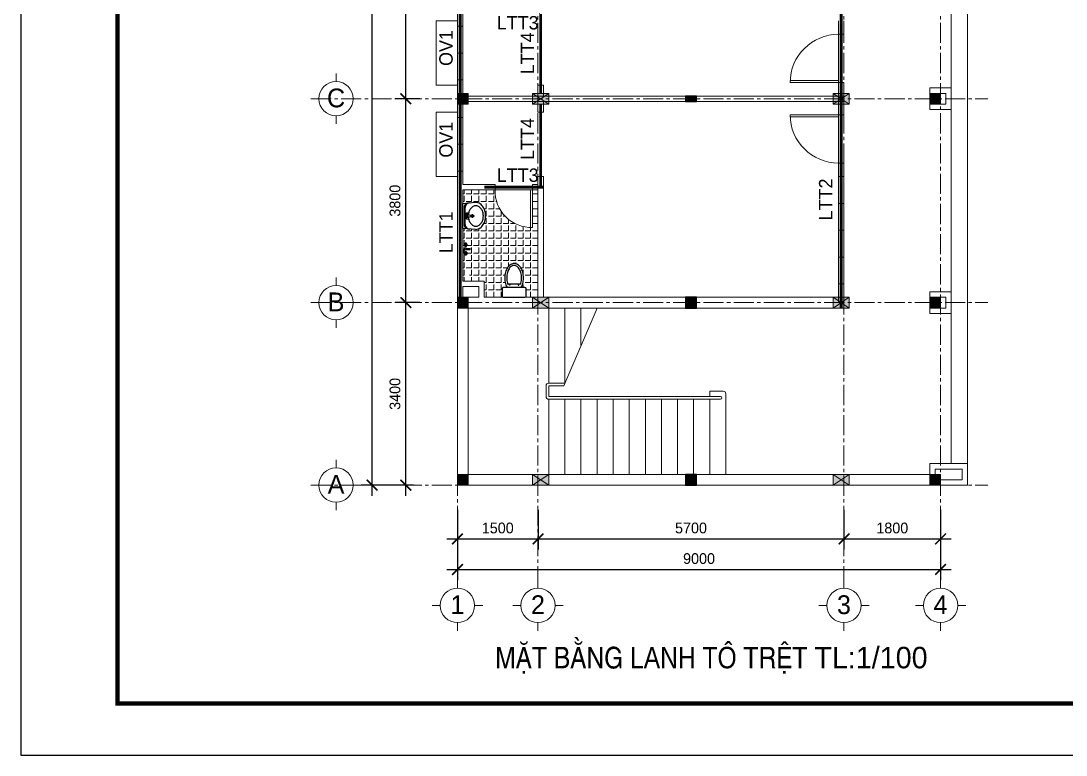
# Model space of a CAD drawing. Header units: inches. Extents: x 566748 to 757280, y 592180 to 740680.
# Drawn here: x 566748 to 586220, y 592180 to 605861 of the extents above; entities that cross this region are included whole.
import ezdxf
from ezdxf.enums import TextEntityAlignment as Align

# ---------------------------------------------------------------- set-up
doc = ezdxf.new("R2010")
doc.units = ezdxf.units.IN
doc.header["$MEASUREMENT"] = 0
for name, pattern in [('ACAD_ISO10W100', [18, 12, -3, 0, -3]), ('CENTER', [2, 1.25, -0.25, 0.25, -0.25]), ('CENTER2', [1.125, 0.75, -0.125, 0.125, -0.125])]:
    doc.linetypes.add(name, pattern=pattern)
for name, color, linetype in [('cot', 123, 'Continuous'), ('LAYER7', 7, 'Continuous'), ('TEXT', 4, 'Continuous'), ('THIETBI', 25, 'Continuous')]:
    doc.layers.add(name, color=color, linetype=linetype)
for name, color, linetype, lineweight in [('HACTH', 8, 'Continuous', 5), ('NET CB', 2, 'Continuous', 20), ('NET GHI CHU', 7, 'Continuous', 13), ('NET KICH THUOC', 9, 'Continuous', 13), ('NET TRUC', 8, 'ACAD_ISO10W100', 9)]:
    doc.layers.add(name, color=color, linetype=linetype, lineweight=lineweight)
doc.styles.add('ATTR', font='romans.shx', dxfattribs={"width": 0.8, "height": 0.7})
doc.styles.add('chu dan', font='Fonts5.ttf', dxfattribs={"height": 350})
doc.styles.add('DIM', font='Fonts5.ttf')
doc.styles.add('TEXT2.5', font='Fonts5.ttf', dxfattribs={"height": 250})
doc.styles.add('VNAVO', font='VARIALN.TTF', dxfattribs={"width": 1.1})
doc.dimstyles.new('M 1-100', dxfattribs={"dimtxt": 200, "dimasz": 200, "dimexe": 200, "dimexo": 200, "dimgap": 100, "dimtad": 1, "dimtoh": 1, "dimdec": 0, "dimzin": 0, "dimdsep": 46, "dimtxsty": 'DIM', "dimblk": 'ARCHTICK', "dimcen": 200, "dimdle": 200, "dimadec": 0, "dimazin": 0, "dimtfac": 1, "dimtdec": 0, "dimtix": 1, "dimtofl": 0, "dimtmove": 2, "dimatfit": 3, "dimfxl": 1, "dimtolj": 1, "dimtzin": 0, "dimarcsym": 0})

# ---------------------------------------------------------------- blocks, each defined once
blk = doc.blocks.new('_ArchTick')
at = {"color": 0, "linetype": 'ByBlock', "const_width": 0.15}
blk.add_lwpolyline([(-0.5, -0.5), (0.5, 0.5)], dxfattribs=at)
blk = doc.blocks.new('*D497')
at = {"layer": 'Defpoints', "color": 0}
for p in [(574882, 596951), (576382, 596951), (576382, 596209)]:
    blk.add_point(p, dxfattribs=at)
at = {"layer": 'NET KICH THUOC', "color": 0, "lineweight": -2}
for p, q in [((574882, 596751), (574882, 596009)), ((576382, 596751), (576382, 596009)), ((574682, 596209), (576582, 596209))]:
    blk.add_line(p, q, dxfattribs=at)
at = {"layer": 'NET KICH THUOC', "color": 0, "lineweight": -2, "xscale": 200, "yscale": 200, "zscale": 200, "rotation": 180}
blk.add_blockref('_ArchTick', (574882, 596209), dxfattribs=at)
at = {"layer": 'NET KICH THUOC', "color": 0, "lineweight": -2, "xscale": 200, "yscale": 200, "zscale": 200}
blk.add_blockref('_ArchTick', (576382, 596209), dxfattribs=at)
at = {"layer": 'NET KICH THUOC', "color": 0, "insert": (575632, 596411), "char_height": 200, "attachment_point": 5, "style": 'DIM'}
blk.add_mtext('\\A1;1500', dxfattribs=at)
blk = doc.blocks.new('*D498')
at = {"layer": 'Defpoints', "color": 0}
for p in [(576382, 596951), (582082, 596951), (582082, 596209)]:
    blk.add_point(p, dxfattribs=at)
at = {"layer": 'NET KICH THUOC', "color": 0, "lineweight": -2}
for p, q in [((576382, 596751), (576382, 596009)), ((582082, 596751), (582082, 596009)), ((576182, 596209), (582282, 596209))]:
    blk.add_line(p, q, dxfattribs=at)
at = {"layer": 'NET KICH THUOC', "color": 0, "lineweight": -2, "xscale": 200, "yscale": 200, "zscale": 200, "rotation": 180}
blk.add_blockref('_ArchTick', (576382, 596209), dxfattribs=at)
at = {"layer": 'NET KICH THUOC', "color": 0, "lineweight": -2, "xscale": 200, "yscale": 200, "zscale": 200}
blk.add_blockref('_ArchTick', (582082, 596209), dxfattribs=at)
at = {"layer": 'NET KICH THUOC', "color": 0, "insert": (579232, 596411), "char_height": 200, "attachment_point": 5, "style": 'DIM'}
blk.add_mtext('\\A1;5700', dxfattribs=at)
blk = doc.blocks.new('*D488')
at = {"layer": 'Defpoints', "color": 0}
for p in [(573920, 600611), (574011, 600611), (574011, 597211)]:
    blk.add_point(p, dxfattribs=at)
at = {"layer": 'NET KICH THUOC', "color": 0, "lineweight": -2}
for p, q in [((573920, 597011), (573920, 600811)), ((573811, 600611), (573720, 600611)), ((573811, 597211), (573720, 597211))]:
    blk.add_line(p, q, dxfattribs=at)
at = {"layer": 'NET KICH THUOC', "color": 0, "lineweight": -2, "xscale": 200, "yscale": 200, "zscale": 200}
for p, rotation in [((573920, 600611), 90), ((573920, 597211), 270)]:
    blk.add_blockref('_ArchTick', p, dxfattribs=dict(at, rotation=rotation))
at = {"layer": 'NET KICH THUOC', "color": 0, "insert": (573718, 598911), "char_height": 200, "attachment_point": 5, "rotation": 90, "style": 'DIM'}
blk.add_mtext('\\A1;3400', dxfattribs=at)
blk = doc.blocks.new('*D489')
at = {"layer": 'Defpoints', "color": 0}
for p in [(573920, 604411), (574383, 604411), (574383, 600611)]:
    blk.add_point(p, dxfattribs=at)
at = {"layer": 'NET KICH THUOC', "color": 0, "lineweight": -2}
for p, q in [((573920, 600411), (573920, 604611)), ((574183, 604411), (573720, 604411)), ((574183, 600611), (573720, 600611))]:
    blk.add_line(p, q, dxfattribs=at)
at = {"layer": 'NET KICH THUOC', "color": 0, "lineweight": -2, "xscale": 200, "yscale": 200, "zscale": 200}
for p, rotation in [((573920, 604411), 90), ((573920, 600611), 270)]:
    blk.add_blockref('_ArchTick', p, dxfattribs=dict(at, rotation=rotation))
at = {"layer": 'NET KICH THUOC', "color": 0, "insert": (573718, 602511), "char_height": 200, "attachment_point": 5, "rotation": 90, "style": 'DIM'}
blk.add_mtext('\\A1;3800', dxfattribs=at)
blk = doc.blocks.new('*D490')
at = {"layer": 'Defpoints', "color": 0}
for p in [(573920, 608211), (574383, 608211), (574383, 604411)]:
    blk.add_point(p, dxfattribs=at)
at = {"layer": 'NET KICH THUOC', "color": 0, "lineweight": -2}
for p, q in [((573920, 604211), (573920, 608411)), ((574183, 608211), (573720, 608211)), ((574183, 604411), (573720, 604411))]:
    blk.add_line(p, q, dxfattribs=at)
at = {"layer": 'NET KICH THUOC', "color": 0, "lineweight": -2, "xscale": 200, "yscale": 200, "zscale": 200}
for p, rotation in [((573920, 608211), 90), ((573920, 604411), 270)]:
    blk.add_blockref('_ArchTick', p, dxfattribs=dict(at, rotation=rotation))
at = {"layer": 'NET KICH THUOC', "color": 0, "insert": (573718, 606311), "char_height": 200, "attachment_point": 5, "rotation": 90, "style": 'DIM'}
blk.add_mtext('\\A1;3800', dxfattribs=at)
blk = doc.blocks.new('*D494')
at = {"layer": 'Defpoints', "color": 0}
for p in [(573290, 619711), (574260, 619711), (574260, 597211)]:
    blk.add_point(p, dxfattribs=at)
at = {"layer": 'NET KICH THUOC', "color": 0, "lineweight": -2}
for p, q in [((573290, 597011), (573290, 619911)), ((574060, 619711), (573090, 619711)), ((574060, 597211), (573090, 597211))]:
    blk.add_line(p, q, dxfattribs=at)
at = {"layer": 'NET KICH THUOC', "color": 0, "lineweight": -2, "xscale": 200, "yscale": 200, "zscale": 200}
for p, rotation in [((573290, 619711), 90), ((573290, 597211), 270)]:
    blk.add_blockref('_ArchTick', p, dxfattribs=dict(at, rotation=rotation))
at = {"layer": 'NET KICH THUOC', "color": 0, "insert": (573067, 608872), "char_height": 200, "attachment_point": 5, "rotation": 90, "style": 'DIM'}
blk.add_mtext('\\A1;22500', dxfattribs=at)
blk = doc.blocks.new('*D495')
at = {"layer": 'Defpoints', "color": 0}
for p in [(582082, 596951), (583882, 596951), (583882, 596209)]:
    blk.add_point(p, dxfattribs=at)
at = {"layer": 'NET KICH THUOC', "color": 0, "lineweight": -2}
for p, q in [((582082, 596751), (582082, 596009)), ((583882, 596751), (583882, 596009)), ((581882, 596209), (584082, 596209))]:
    blk.add_line(p, q, dxfattribs=at)
at = {"layer": 'NET KICH THUOC', "color": 0, "lineweight": -2, "xscale": 200, "yscale": 200, "zscale": 200, "rotation": 180}
blk.add_blockref('_ArchTick', (582082, 596209), dxfattribs=at)
at = {"layer": 'NET KICH THUOC', "color": 0, "lineweight": -2, "xscale": 200, "yscale": 200, "zscale": 200}
blk.add_blockref('_ArchTick', (583882, 596209), dxfattribs=at)
at = {"layer": 'NET KICH THUOC', "color": 0, "insert": (582982, 596411), "char_height": 200, "attachment_point": 5, "style": 'DIM'}
blk.add_mtext('\\A1;1800', dxfattribs=at)
blk = doc.blocks.new('*D496')
at = {"layer": 'Defpoints', "color": 0}
for p in [(574882, 596356), (583882, 596356), (583882, 595639)]:
    blk.add_point(p, dxfattribs=at)
at = {"layer": 'NET KICH THUOC', "color": 0, "lineweight": -2}
for p, q in [((574882, 596156), (574882, 595439)), ((583882, 596156), (583882, 595439)), ((574682, 595639), (584082, 595639))]:
    blk.add_line(p, q, dxfattribs=at)
at = {"layer": 'NET KICH THUOC', "color": 0, "lineweight": -2, "xscale": 200, "yscale": 200, "zscale": 200, "rotation": 180}
blk.add_blockref('_ArchTick', (574882, 595639), dxfattribs=at)
at = {"layer": 'NET KICH THUOC', "color": 0, "lineweight": -2, "xscale": 200, "yscale": 200, "zscale": 200}
blk.add_blockref('_ArchTick', (583882, 595639), dxfattribs=at)
at = {"layer": 'NET KICH THUOC', "color": 0, "insert": (579382, 595841), "char_height": 200, "attachment_point": 5, "style": 'DIM'}
blk.add_mtext('\\A1;9000', dxfattribs=at)
blk = doc.blocks.new('TRM')
at = {"layer": 'NET GHI CHU', "linetype": 'Continuous', "ltscale": 400}
for p, q in [((0, -150), (0, 0)), ((-320, -470), (-470, -470)), ((320, -470), (470, -470)), ((0, -790), (0, -940))]:
    blk.add_line(p, q, dxfattribs=at)
blk.add_circle((0, -470), 320, dxfattribs=at)
at = {"layer": 'NET GHI CHU', "style": 'chu dan'}
blk.add_attdef('TR', text='', height=350, dxfattribs=at).set_placement((0, -470), align=Align.MIDDLE_CENTER)
blk = doc.blocks.new('TOILET')
at = {"layer": 'THIETBI', "linetype": 'Continuous'}
for p, q in [((2.25, 0), (-2.25, 0)), ((-2.5, -0.25), (-2.5, -1.75)), ((-2.25, -2), (2.25, -2)), ((2.5, -1.75), (2.5, -0.25)), ((-1.33, -2.7), (1.33, -2.7)), ((-0.96, -2.48), (-0.96, -2.7)), ((-0.86, -2.48), (-0.96, -2.48)), ((-0.96, -2.7), (-0.86, -2.7)), ((-0.86, -2.7), (-0.86, -2.48)), ((0.86, -2.7), (0.86, -2.48)), ((0.86, -2.48), (0.96, -2.48)), ((0.96, -2.7), (0.86, -2.7)), ((0.96, -2.48), (0.96, -2.7))]:
    blk.add_line(p, q, dxfattribs=at)
for centre, radius, start, end in [((-2.25, -0.25), 0.25, 90, 180), ((2.25, -0.25), 0.25, 0, 90), ((-2.25, -1.75), 0.25, 180, 270), ((1.34, -3.66), 3.23, 149.0966, 164.9269), ((-1.34, -3.66), 3.23, 15.0731, 30.9034), ((2.25, -1.75), 0.25, 270, 0), ((2.64, -4.01), 4.58, 164.9269, 180), ((2.64, -4.01), 4.58, 180, 195.0731), ((2.64, -4.01), 4.18, 164.9269, 180), ((2.64, -4.01), 4.18, 180, 195.0731), ((1.34, -3.66), 2.83, 160.176, 164.9269), ((-1.34, -3.66), 2.83, 15.0731, 19.824), ((-2.64, -4.01), 4.18, 0, 15.0731), ((-2.64, -4.01), 4.18, 344.9269, 360), ((-2.64, -4.01), 4.58, 360, 15.0731), ((-2.64, -4.01), 4.58, 344.9269, 0), ((1.34, -4.36), 3.23, 195.0731, 213.0315), ((1.34, -4.36), 2.83, 195.0731, 213.0315), ((0.52, -4.9), 2.26, 213.0315, 237.5002), ((0.52, -4.9), 1.86, 213.0315, 237.5002), ((0, -5.71), 0.893, 237.5002, 270), ((0, -5.71), 0.893, 270, 302.4998), ((-0.52, -4.9), 1.86, 302.4998, 326.9685), ((-0.52, -4.9), 2.26, 302.4998, 326.9685), ((-1.34, -4.36), 2.83, 326.9685, 344.9269), ((-1.34, -4.36), 3.23, 326.9685, 344.9269), ((0, -5.71), 1.29, 237.5002, 270), ((0, -5.71), 1.29, 270, 302.4998)]:
    blk.add_arc(centre, radius, start, end, dxfattribs=at)
blk = doc.blocks.new('la')
at = {"layer": 'THIETBI', "linetype": 'Continuous'}
for p, q in [((-5933, 607097), (-5955, 607330)), ((-5446, 607330), (-5467, 607097)), ((-5944, 607224), (-5944, 607230)), ((-5700, 607139), (-5859, 607139)), ((-5759, 607200), (-5715, 607200)), ((-5759, 607183), (-5759, 607200)), ((-5759, 607167), (-5759, 607183)), ((-5700, 607167), (-5759, 607167)), ((-5700, 607278), (-5735, 607278)), ((-5720, 607192), (-5728, 607192)), ((-5728, 607175), (-5672, 607175)), ((-5726, 607183), (-5717, 607183)), ((-5710, 607250), (-5715, 607196)), ((-5700, 607309), (-5700, 607252)), ((-5665, 607278), (-5700, 607278)), ((-5641, 607167), (-5700, 607167)), ((-5541, 607139), (-5700, 607139)), ((-5685, 607196), (-5690, 607250)), ((-5685, 607200), (-5641, 607200)), ((-5675, 607183), (-5684, 607183)), ((-5672, 607192), (-5680, 607192)), ((-5641, 607200), (-5641, 607183)), ((-5641, 607183), (-5641, 607167)), ((-5456, 607230), (-5456, 607224)), ((-5467, 607097), (-5933, 607097)), ((-5859, 607122), (-5541, 607122))]:
    blk.add_line(p, q, dxfattribs=at)
for centre, radius in [((-5743, 607183), 17), ((-5700, 607278), 21.2), ((-5700, 607278), 17), ((-5658, 607183), 17)]:
    blk.add_circle(centre, radius, dxfattribs=at)
for centre, radius, start, end in [((-5810, 607330), 145, 180, 190.3889), ((-5787, 607339), 103, 150.4377, 180), ((-5787, 607339), 103, 180, 209.5623), ((-5744, 607315), 152, 126.1394, 150.4377), ((-5717, 607278), 198, 106.8299, 126.1394), ((-5699, 607218), 261, 90, 106.8299), ((-5699, 607218), 261, 73.1701, 90), ((-5681, 607278), 198, 53.8606, 73.1701), ((-5653, 607315), 152, 29.5623, 53.8606), ((-5611, 607339), 103, 0, 29.5623), ((-5611, 607339), 103, 330.4377, 0), ((-5859, 607224), 84.9, 180, 270), ((-5859, 607224), 102, 218.2453, 270), ((-5744, 607363), 152, 209.5623, 233.8606), ((-5717, 607401), 198, 233.8606, 253.1701), ((-5699, 607460), 261, 253.1701, 266.4587), ((-5720, 607196), 4.24, 270, 354.3929), ((-5700, 607232), 20, 59.7473, 120.2527), ((-5699, 607460), 261, 273.0264, 286.8299), ((-5680, 607196), 4.24, 185.6071, 270), ((-5681, 607401), 198, 286.8299, 306.1394), ((-5653, 607363), 152, 306.1394, 330.4377), ((-5541, 607224), 84.9, 270, 0), ((-5541, 607224), 102, 270, 321.7547)]:
    blk.add_arc(centre, radius, start, end, dxfattribs=at)
blk.add_spline([(-5446, 607330), (-5488, 607436), (-5558, 607489), (-5649, 607517), (-5751, 607517), (-5842, 607489), (-5912, 607436), (-5950, 607366), (-5955, 607330)], degree=3, dxfattribs=at)

msp = doc.modelspace()

# ---------------------------------------------------------------- hatches: boundary and pattern name
at = {"layer": 'cot', "ltscale": 800}
for points in [[(579131.6, 604461.4), (579131.6, 604361.4), (579331.6, 604361.4), (579331.6, 604461.4)], [(579331.6, 600511.4), (579331.6, 600711.4), (579131.6, 600711.4), (579131.6, 600511.4)], [(579331.6, 597211.4), (579331.6, 597411.4), (579131.6, 597411.4), (579131.6, 597211.4)]]:
    msp.add_hatch(color=256, dxfattribs=at).paths.add_polyline_path(points)
at = {"layer": 'HACTH', "linetype": 'Continuous'}
h = msp.add_hatch(color=256, dxfattribs=at)
h.paths.add_polyline_path([(574981.6, 604411.4), (574881.6, 604511.4), (574881.6, 604311.4)])
h.paths.add_polyline_path([(574981.6, 604411.4), (574881.6, 604311.4), (575081.6, 604311.4)])
h.paths.add_polyline_path([(575081.6, 604511.4), (574981.6, 604411.4), (575081.6, 604311.4)])
h.paths.add_polyline_path([(575081.6, 604511.4), (574881.6, 604511.4), (574981.6, 604411.4)])
h = msp.add_hatch(color=256, dxfattribs=at)
h.paths.add_polyline_path([(576281.6, 604511.4), (576281.6, 604311.4), (576431.6, 604411.4)])
h.paths.add_polyline_path([(576431.6, 604411.4), (576581.6, 604511.4), (576281.6, 604511.4)])
h.paths.add_polyline_path([(576281.6, 604311.4), (576581.6, 604311.4), (576431.6, 604411.4)])
h.paths.add_polyline_path([(576431.6, 604411.4), (576581.6, 604311.4), (576581.6, 604511.4)])
h = msp.add_hatch(color=256, dxfattribs=at)
h.paths.add_polyline_path([(581881.6, 604511.4), (581881.6, 604311.4), (582031.6, 604411.4)])
h.paths.add_polyline_path([(582031.6, 604411.4), (582181.6, 604511.4), (581881.6, 604511.4)])
h.paths.add_polyline_path([(581881.6, 604311.4), (582181.6, 604311.4), (582031.6, 604411.4)])
h.paths.add_polyline_path([(582031.6, 604411.4), (582181.6, 604311.4), (582181.6, 604511.4)])
h = msp.add_hatch(color=256, dxfattribs=at)
h.paths.add_polyline_path([(583781.6, 604411.4), (583681.6, 604511.4), (583681.6, 604311.4)])
h.paths.add_polyline_path([(583781.6, 604411.4), (583681.6, 604311.4), (583881.6, 604311.4)])
h.paths.add_polyline_path([(583881.6, 604511.4), (583781.6, 604411.4), (583881.6, 604311.4)])
h.paths.add_polyline_path([(583881.6, 604511.4), (583681.6, 604511.4), (583781.6, 604411.4)])
h = msp.add_hatch(color=256, dxfattribs=at)
h.paths.add_polyline_path([(583781.6, 604411.4), (583681.6, 604511.4), (583681.6, 604311.4)])
h.paths.add_polyline_path([(583781.6, 604411.4), (583681.6, 604311.4), (583881.6, 604311.4)])
h.paths.add_polyline_path([(583881.6, 604511.4), (583781.6, 604411.4), (583881.6, 604311.4)])
h.paths.add_polyline_path([(583881.6, 604511.4), (583681.6, 604511.4), (583781.6, 604411.4)])
h = msp.add_hatch(color=256, dxfattribs=at)
h.paths.add_polyline_path([(574981.6, 600611.4), (574881.6, 600711.4), (574881.6, 600511.4)])
h.paths.add_polyline_path([(574981.6, 600611.4), (574881.6, 600511.4), (575081.6, 600511.4)])
h.paths.add_polyline_path([(575081.6, 600711.4), (574981.6, 600611.4), (575081.6, 600511.4)])
h.paths.add_polyline_path([(575081.6, 600711.4), (574881.6, 600711.4), (574981.6, 600611.4)])
h = msp.add_hatch(color=256, dxfattribs=at)
h.paths.add_polyline_path([(576281.6, 600711.4), (576281.6, 600511.4), (576431.6, 600611.4)])
h.paths.add_polyline_path([(576431.6, 600611.4), (576581.6, 600711.4), (576281.6, 600711.4)])
h.paths.add_polyline_path([(576281.6, 600511.4), (576581.6, 600511.4), (576431.6, 600611.4)])
h.paths.add_polyline_path([(576431.6, 600611.4), (576581.6, 600511.4), (576581.6, 600711.4)])
h = msp.add_hatch(color=256, dxfattribs=at)
h.paths.add_polyline_path([(581881.6, 600711.4), (581881.6, 600511.4), (582031.6, 600611.4)])
h.paths.add_polyline_path([(582031.6, 600611.4), (582181.6, 600711.4), (581881.6, 600711.4)])
h.paths.add_polyline_path([(581881.6, 600511.4), (582181.6, 600511.4), (582031.6, 600611.4)])
h.paths.add_polyline_path([(582031.6, 600611.4), (582181.6, 600511.4), (582181.6, 600711.4)])
h = msp.add_hatch(color=256, dxfattribs=at)
h.paths.add_polyline_path([(583781.6, 600611.4), (583681.6, 600711.4), (583681.6, 600511.4)])
h.paths.add_polyline_path([(583781.6, 600611.4), (583681.6, 600511.4), (583881.6, 600511.4)])
h.paths.add_polyline_path([(583881.6, 600711.4), (583781.6, 600611.4), (583881.6, 600511.4)])
h.paths.add_polyline_path([(583881.6, 600711.4), (583681.6, 600711.4), (583781.6, 600611.4)])
h = msp.add_hatch(color=256, dxfattribs=at)
h.paths.add_polyline_path([(583781.6, 600611.4), (583681.6, 600711.4), (583681.6, 600511.4)])
h.paths.add_polyline_path([(583781.6, 600611.4), (583681.6, 600511.4), (583881.6, 600511.4)])
h.paths.add_polyline_path([(583881.6, 600711.4), (583781.6, 600611.4), (583881.6, 600511.4)])
h.paths.add_polyline_path([(583881.6, 600711.4), (583681.6, 600711.4), (583781.6, 600611.4)])
h = msp.add_hatch(color=256, dxfattribs=at)
h.paths.add_polyline_path([(574981.6, 597311.4), (574881.6, 597411.4), (574881.6, 597211.4)])
h.paths.add_polyline_path([(574981.6, 597311.4), (574881.6, 597211.4), (575081.6, 597211.4)])
h.paths.add_polyline_path([(575081.6, 597411.4), (574981.6, 597311.4), (575081.6, 597211.4)])
h.paths.add_polyline_path([(575081.6, 597411.4), (574881.6, 597411.4), (574981.6, 597311.4)])
h = msp.add_hatch(color=256, dxfattribs=at)
h.paths.add_polyline_path([(576281.6, 597411.4), (576281.6, 597211.4), (576431.6, 597311.4)])
h.paths.add_polyline_path([(576431.6, 597311.4), (576581.6, 597411.4), (576281.6, 597411.4)])
h.paths.add_polyline_path([(576281.6, 597211.4), (576581.6, 597211.4), (576431.6, 597311.4)])
h.paths.add_polyline_path([(576431.6, 597311.4), (576581.6, 597211.4), (576581.6, 597411.4)])
h = msp.add_hatch(color=256, dxfattribs=at)
h.paths.add_polyline_path([(581881.6, 597411.4), (581881.6, 597211.4), (582031.6, 597311.4)])
h.paths.add_polyline_path([(582031.6, 597311.4), (582181.6, 597411.4), (581881.6, 597411.4)])
h.paths.add_polyline_path([(581881.6, 597211.4), (582181.6, 597211.4), (582031.6, 597311.4)])
h.paths.add_polyline_path([(582031.6, 597311.4), (582181.6, 597211.4), (582181.6, 597411.4)])
h = msp.add_hatch(color=256, dxfattribs=at)
h.paths.add_polyline_path([(583781.6, 597311.4), (583681.6, 597411.4), (583681.6, 597211.4)])
h.paths.add_polyline_path([(583781.6, 597311.4), (583681.6, 597211.4), (583881.6, 597211.4)])
h.paths.add_polyline_path([(583881.6, 597411.4), (583781.6, 597311.4), (583881.6, 597211.4)])
h.paths.add_polyline_path([(583881.6, 597411.4), (583681.6, 597411.4), (583781.6, 597311.4)])
h = msp.add_hatch(color=256, dxfattribs=at)
h.paths.add_polyline_path([(583781.6, 597311.4), (583681.6, 597411.4), (583681.6, 597211.4)])
h.paths.add_polyline_path([(583781.6, 597311.4), (583681.6, 597211.4), (583881.6, 597211.4)])
h.paths.add_polyline_path([(583881.6, 597411.4), (583781.6, 597311.4), (583881.6, 597211.4)])
h.paths.add_polyline_path([(583881.6, 597411.4), (583681.6, 597411.4), (583781.6, 597311.4)])
at = {"layer": 'NET CB', "linetype": 'Continuous'}
h = msp.add_hatch(color=256, dxfattribs=at)
h.paths.add_polyline_path([(574981.6, 597311.4), (574881.6, 597411.4), (574881.6, 597211.4)])
h.paths.add_polyline_path([(574981.6, 597311.4), (574881.6, 597211.4), (575081.6, 597211.4)])
h.paths.add_polyline_path([(575081.6, 597411.4), (574981.6, 597311.4), (575081.6, 597211.4)])
h.paths.add_polyline_path([(575081.6, 597411.4), (574881.6, 597411.4), (574981.6, 597311.4)])

# ---------------------------------------------------------------- linework, layer by layer
for p, q in [((575027, 601720.2), (575027, 601710.2)), ((575047, 601720.2), (575027, 601720.2)), ((575047, 601660.2), (575047, 601720.2)), ((575047, 601710.2), (575057, 601710.2)), ((575057, 601710.2), (575057, 601670.2)), ((575017, 601630.2), (575017, 601590.2)), ((575027, 601670.2), (575027, 601660.2)), ((575027, 601660.2), (575047, 601660.2)), ((575027, 601560.2), (575027, 601550.2)), ((575047, 601560.2), (575027, 601560.2)), ((575027, 601510.2), (575027, 601500.2)), ((575027, 601500.2), (575047, 601500.2)), ((575057, 601670.2), (575047, 601670.2)), ((575047, 601500.2), (575047, 601560.2)), ((575047, 601550.2), (575057, 601550.2)), ((575057, 601510.2), (575047, 601510.2)), ((575057, 601550.2), (575057, 601510.2)), ((575117, 601595.2), (575117, 601625.2))]:
    msp.add_line(p, q)
for points in [[(575007, 601670.2), (575027, 601670.2), (575027, 601710.2), (575007, 601710.2)], [(575017, 601615.2), (575007, 601615.2), (575007, 601605.2), (575017, 601605.2)], [(575007, 601510.2), (575027, 601510.2), (575027, 601550.2), (575007, 601550.2)]]:
    msp.add_lwpolyline(points, close=True)
for centre, start, end in [((575079.3, 601875.5), 255.73057, 278.5446), ((575079.3, 601344.9), 81.4554, 104.2694)]:
    msp.add_arc(centre, 253.1, start, end)
at = {"layer": 'cot', "ltscale": 800}
for points in [[(579131.6, 604461.4), (579131.6, 604361.4), (579331.6, 604361.4), (579331.6, 604461.4)], [(579131.6, 600711.4), (579131.6, 600511.4), (579331.6, 600511.4), (579331.6, 600711.4)], [(579131.6, 597411.4), (579131.6, 597211.4), (579331.6, 597211.4), (579331.6, 597411.4)]]:
    msp.add_lwpolyline(points, close=True, dxfattribs=at)
at = {"layer": 'Defpoints', "linetype": 'Continuous', "ltscale": 0.08}
msp.add_lwpolyline([(566748.3, 592180.3), (608748.3, 592180.3), (608748.3, 621880.3), (566748.3, 621880.3)], close=True, dxfattribs=at)
at = {"layer": 'HACTH', "linetype": 'Continuous'}
for p, q in [((584381.6, 597211.4), (584381.6, 619711.4)), ((584081.6, 597611.4), (584081.6, 619311.4)), ((574881.6, 605761.4), (574881.6, 608211.4)), ((574981.6, 605761.4), (574981.6, 606061.4)), ((581981.6, 605861.4), (581981.6, 605611.4)), ((582081.6, 605861.4), (582081.6, 605611.4)), ((574881.6, 604761.4), (574881.6, 605761.4)), ((574981.6, 605761.4), (574881.6, 605761.4)), ((574931.6, 605761.4), (574931.6, 604761.4)), ((574981.6, 604761.4), (574981.6, 605761.4)), ((581981.6, 605611.4), (581981.6, 604711.4)), ((581981.6, 605611.4), (582081.6, 605611.4)), ((574881.6, 605261.4), (574981.6, 605261.4)), ((574981.6, 604761.4), (574881.6, 604761.4)), ((574881.6, 604411.4), (574881.6, 604761.4)), ((574981.6, 604411.4), (574981.6, 604761.4)), ((576481.6, 604661.4), (576381.6, 604661.4)), ((576381.6, 604661.4), (576381.6, 604461.4)), ((576481.6, 604661.4), (576481.6, 604461.4)), ((581981.6, 604751.4), (581081.6, 604751.4)), ((581081.6, 604751.4), (581081.6, 604711.4)), ((581081.6, 604711.4), (581981.6, 604711.4)), ((581981.6, 604711.4), (581981.6, 604751.4)), ((581981.6, 604711.4), (582081.6, 604711.4)), ((581981.6, 604711.4), (581981.6, 604411.4)), ((582081.6, 604711.4), (582081.6, 604411.4)), ((584081.6, 604611.4), (583681.6, 604611.4)), ((583681.6, 604611.4), (583681.6, 604211.4)), ((584081.6, 604211.4), (584081.6, 604611.4)), ((574881.6, 604311.4), (575081.6, 604511.4)), ((574881.6, 604511.4), (575081.6, 604311.4)), ((575081.6, 604511.4), (574881.6, 604511.4)), ((574881.6, 604511.4), (574881.6, 604311.4)), ((574881.6, 604461.4), (582081.6, 604461.4)), ((574881.6, 604411.4), (574881.6, 604061.4)), ((574981.6, 604411.4), (574981.6, 604061.4)), ((575081.6, 604311.4), (575081.6, 604511.4)), ((576281.6, 604311.4), (576581.6, 604511.4)), ((576281.6, 604511.4), (576581.6, 604311.4)), ((576581.6, 604511.4), (576281.6, 604511.4)), ((576281.6, 604511.4), (576281.6, 604311.4)), ((576581.6, 604311.4), (576581.6, 604511.4)), ((581881.6, 604311.4), (582181.6, 604511.4)), ((581881.6, 604511.4), (582181.6, 604311.4)), ((582181.6, 604511.4), (581881.6, 604511.4)), ((581881.6, 604511.4), (581881.6, 604311.4)), ((581981.6, 604111.4), (581981.6, 604411.4)), ((582081.6, 604111.4), (582081.6, 604411.4)), ((582181.6, 604311.4), (582181.6, 604511.4)), ((583681.6, 604311.4), (583881.6, 604511.4)), ((583681.6, 604511.4), (583881.6, 604311.4)), ((583681.6, 604311.4), (583881.6, 604511.4)), ((583681.6, 604511.4), (583881.6, 604311.4)), ((583881.6, 604511.4), (583681.6, 604511.4)), ((583681.6, 604511.4), (583681.6, 604311.4)), ((583881.6, 604511.4), (583681.6, 604511.4)), ((583681.6, 604511.4), (583681.6, 604311.4)), ((583981.6, 604511.4), (583781.6, 604511.4)), ((583781.6, 604511.4), (583781.6, 604311.4)), ((583881.6, 604311.4), (583881.6, 604511.4)), ((583881.6, 604311.4), (583881.6, 604511.4)), ((583981.6, 604311.4), (583981.6, 604511.4)), ((574881.6, 604361.4), (582081.6, 604361.4)), ((574881.6, 604311.4), (575081.6, 604311.4)), ((576281.6, 604311.4), (576581.6, 604311.4)), ((576381.6, 604161.4), (576381.6, 604361.4)), ((576481.6, 604161.4), (576481.6, 604361.4)), ((581881.6, 604311.4), (582181.6, 604311.4)), ((583681.6, 604311.4), (583881.6, 604311.4)), ((583681.6, 604311.4), (583881.6, 604311.4)), ((583781.6, 604311.4), (583981.6, 604311.4)), ((574881.6, 604061.4), (574881.6, 603061.4)), ((574981.6, 604061.4), (574881.6, 604061.4)), ((574931.6, 603061.4), (574931.6, 604061.4)), ((574981.6, 604061.4), (574981.6, 603061.4)), ((576481.6, 604161.4), (576381.6, 604161.4)), ((581081.6, 604071.4), (581081.6, 604111.4)), ((581081.6, 604111.4), (581981.6, 604111.4)), ((581981.6, 604071.4), (581081.6, 604071.4)), ((581981.6, 603211.4), (581981.6, 604111.4)), ((581981.6, 604111.4), (582081.6, 604111.4)), ((581981.6, 604111.4), (581981.6, 604071.4)), ((583681.6, 604211.4), (584081.6, 604211.4)), ((574881.6, 603561.4), (574981.6, 603561.4)), ((574981.6, 603061.4), (574881.6, 603061.4)), ((574881.6, 603061.4), (574881.6, 600611.4)), ((574981.6, 603061.4), (574981.6, 602811.4)), ((581981.6, 603211.4), (582081.6, 603211.4)), ((581981.6, 602961.4), (581981.6, 603211.4)), ((582081.6, 602961.4), (582081.6, 603211.4)), ((576481.6, 602961.4), (576381.6, 602961.4)), ((576381.6, 602811.4), (576381.6, 602961.4)), ((576481.6, 602761.4), (576481.6, 602961.4)), ((581981.6, 602961.4), (581981.6, 600961.4)), ((582081.6, 602961.4), (581981.6, 602961.4)), ((582031.6, 600961.4), (582031.6, 602961.4)), ((582081.6, 602961.4), (582081.6, 600961.4)), ((575581.6, 602811.4), (574981.6, 602811.4)), ((575581.6, 602811.4), (574981.6, 602811.4)), ((574981.6, 602711.4), (574981.6, 601011.4)), ((574981.6, 602711.4), (575581.6, 602711.4)), ((575581.6, 602711.4), (574981.6, 602711.4)), ((575006.6, 602636.4), (575006.6, 602711.4)), ((575144.1, 602636.4), (575144.1, 602711.4)), ((575281.6, 602636.4), (575281.6, 602711.4)), ((575419.1, 602636.4), (575419.1, 602711.4)), ((575556.6, 602636.4), (575556.6, 602711.4)), ((575581.6, 602711.4), (575581.6, 602811.4)), ((575581.6, 602711.4), (576281.6, 602711.4)), ((576281.6, 602711.4), (576241.6, 602711.4)), ((576241.6, 602711.4), (576241.6, 602011.4)), ((576281.6, 602711.4), (576281.6, 602811.4)), ((576381.6, 602811.4), (576281.6, 602811.4)), ((576381.6, 602811.4), (576281.6, 602811.4)), ((576281.6, 602011.4), (576281.6, 602711.4)), ((576281.6, 602711.4), (576381.6, 602711.4)), ((576381.6, 602711.4), (576281.6, 602711.4)), ((576381.6, 600711.4), (576381.6, 602711.4)), ((576381.6, 602711.4), (576381.6, 602711.4)), ((576381.6, 602711.4), (576381.6, 600711.4)), ((576481.6, 600711.4), (576481.6, 602811.4)), ((575006.6, 602636.4), (574981.6, 602636.4)), ((575006.6, 602498.9), (574981.6, 602498.9)), ((575006.6, 602498.9), (575006.6, 602598.9)), ((575144.1, 602636.4), (575044.1, 602636.4)), ((575144.1, 602498.9), (575044.1, 602498.9)), ((575144.1, 602498.9), (575144.1, 602598.9)), ((575281.6, 602636.4), (575181.6, 602636.4)), ((575281.6, 602498.9), (575181.6, 602498.9)), ((575281.6, 602498.9), (575281.6, 602598.9)), ((575419.1, 602636.4), (575319.1, 602636.4)), ((575419.1, 602498.9), (575319.1, 602498.9)), ((575419.1, 602498.9), (575419.1, 602598.9)), ((575419.1, 602361.4), (575419.1, 602461.4)), ((575556.6, 602636.4), (575456.6, 602636.4)), ((575556.6, 602498.9), (575456.6, 602498.9)), ((575556.6, 602498.9), (575556.6, 602598.9)), ((575556.6, 602361.4), (575556.6, 602461.4)), ((575609.1, 602498.9), (575594.1, 602498.9)), ((576381.6, 602636.4), (576281.6, 602636.4)), ((576381.6, 602498.9), (576281.6, 602498.9)), ((581981.6, 602461.4), (582081.6, 602461.4)), ((575419.1, 602361.4), (575377.5, 602361.4)), ((575419.1, 602223.9), (575419.1, 602323.9)), ((575556.6, 602361.4), (575456.6, 602361.4)), ((575556.6, 602223.9), (575556.6, 602323.9)), ((575666.7, 602361.4), (575594.1, 602361.4)), ((575694.1, 602223.9), (575694.1, 602316.3)), ((576381.6, 602361.4), (576281.6, 602361.4)), ((575419.1, 602086.4), (575374.2, 602086.4)), ((575419.1, 602223.9), (575405.7, 602223.9)), ((575419.1, 602086.4), (575419.1, 602186.4)), ((575556.6, 602223.9), (575456.6, 602223.9)), ((575556.6, 602086.4), (575456.6, 602086.4)), ((575556.6, 602086.4), (575556.6, 602186.4)), ((575694.1, 602223.9), (575594.1, 602223.9)), ((575694.1, 602086.4), (575594.1, 602086.4)), ((575694.1, 602086.4), (575694.1, 602186.4)), ((575767.4, 602223.9), (575731.6, 602223.9)), ((575831.6, 602086.4), (575731.6, 602086.4)), ((575831.6, 602086.4), (575831.6, 602164.3)), ((575950.5, 602086.4), (575869.1, 602086.4)), ((576381.6, 602223.9), (576281.6, 602223.9)), ((576381.6, 602086.4), (576281.6, 602086.4)), ((575006.6, 601948.9), (574981.6, 601948.9)), ((575006.6, 601948.9), (575006.6, 601991.7)), ((575006.6, 601811.4), (575006.6, 601911.4)), ((575144.1, 601948.9), (575044.1, 601948.9)), ((575144.1, 601948.9), (575144.1, 601979.2)), ((575144.1, 601811.4), (575144.1, 601911.4)), ((575281.6, 601948.9), (575181.6, 601948.9)), ((575281.6, 601948.9), (575281.6, 601993.5)), ((575281.6, 601811.4), (575281.6, 601911.4)), ((575419.1, 601948.9), (575319.1, 601948.9)), ((575419.1, 601948.9), (575419.1, 602048.9)), ((575419.1, 601811.4), (575419.1, 601911.4)), ((575556.6, 601948.9), (575456.6, 601948.9)), ((575556.6, 601948.9), (575556.6, 602048.9)), ((575556.6, 601811.4), (575556.6, 601911.4)), ((575694.1, 601948.9), (575594.1, 601948.9)), ((575694.1, 601948.9), (575694.1, 602048.9)), ((575694.1, 601811.4), (575694.1, 601911.4)), ((575831.6, 601948.9), (575731.6, 601948.9)), ((575831.6, 601948.9), (575831.6, 602048.9)), ((575831.6, 601811.4), (575831.6, 601911.4)), ((575969.1, 601948.9), (575869.1, 601948.9)), ((575969.1, 601948.9), (575969.1, 602048.9)), ((575969.1, 601811.4), (575969.1, 601911.4)), ((576106.6, 601948.9), (576006.6, 601948.9)), ((576106.6, 601948.9), (576106.6, 602029)), ((576106.6, 601811.4), (576106.6, 601911.4)), ((576244.1, 601948.9), (576144.1, 601948.9)), ((576241.6, 602011.4), (576281.6, 602011.4)), ((576244.1, 601948.9), (576244.1, 602011.3)), ((576244.1, 601811.4), (576244.1, 601911.4)), ((576381.6, 601948.9), (576281.6, 601948.9)), ((581981.6, 601961.4), (582081.6, 601961.4)), ((575006.6, 601811.4), (574981.6, 601811.4)), ((575006.6, 601673.9), (575006.6, 601773.9)), ((575144.1, 601811.4), (575044.1, 601811.4)), ((575144.1, 601673.9), (575144.1, 601773.9)), ((575281.6, 601811.4), (575181.6, 601811.4)), ((575281.6, 601673.9), (575281.6, 601773.9)), ((575419.1, 601811.4), (575319.1, 601811.4)), ((575419.1, 601673.9), (575419.1, 601773.9)), ((575556.6, 601811.4), (575456.6, 601811.4)), ((575556.6, 601673.9), (575556.6, 601773.9)), ((575694.1, 601811.4), (575594.1, 601811.4)), ((575694.1, 601673.9), (575694.1, 601773.9)), ((575831.6, 601811.4), (575731.6, 601811.4)), ((575831.6, 601673.9), (575831.6, 601773.9)), ((575969.1, 601811.4), (575869.1, 601811.4)), ((575969.1, 601673.9), (575969.1, 601773.9)), ((576106.6, 601811.4), (576006.6, 601811.4)), ((576106.6, 601673.9), (576106.6, 601773.9)), ((576244.1, 601811.4), (576144.1, 601811.4)), ((576244.1, 601673.9), (576244.1, 601773.9)), ((576381.6, 601811.4), (576281.6, 601811.4)), ((575006.6, 601673.9), (574981.6, 601673.9)), ((575006.6, 601536.4), (574981.6, 601536.4)), ((575006.6, 601536.4), (575006.6, 601636.4)), ((575006.6, 601398.9), (575006.6, 601498.9)), ((575144.1, 601673.9), (575057, 601673.9)), ((575144.1, 601536.4), (575057, 601536.4)), ((575144.1, 601536.4), (575144.1, 601636.4)), ((575144.1, 601398.9), (575144.1, 601498.9)), ((575281.6, 601673.9), (575181.6, 601673.9)), ((575281.6, 601536.4), (575181.6, 601536.4)), ((575281.6, 601536.4), (575281.6, 601636.4)), ((575281.6, 601398.9), (575281.6, 601498.9)), ((575419.1, 601673.9), (575319.1, 601673.9)), ((575419.1, 601536.4), (575319.1, 601536.4)), ((575419.1, 601536.4), (575419.1, 601636.4)), ((575419.1, 601398.9), (575419.1, 601498.9)), ((575556.6, 601673.9), (575456.6, 601673.9)), ((575556.6, 601536.4), (575456.6, 601536.4)), ((575556.6, 601536.4), (575556.6, 601636.4)), ((575556.6, 601398.9), (575556.6, 601498.9)), ((575694.1, 601673.9), (575594.1, 601673.9)), ((575694.1, 601536.4), (575594.1, 601536.4)), ((575694.1, 601536.4), (575694.1, 601636.4)), ((575694.1, 601398.9), (575694.1, 601498.9)), ((575831.6, 601673.9), (575731.6, 601673.9)), ((575831.6, 601536.4), (575731.6, 601536.4)), ((575831.6, 601536.4), (575831.6, 601636.4)), ((575831.6, 601398.9), (575831.6, 601498.9)), ((575969.1, 601673.9), (575869.1, 601673.9)), ((575969.1, 601536.4), (575869.1, 601536.4)), ((575969.1, 601536.4), (575969.1, 601636.4)), ((575969.1, 601398.9), (575969.1, 601498.9)), ((576106.6, 601673.9), (576006.6, 601673.9)), ((576106.6, 601536.4), (576006.6, 601536.4)), ((576106.6, 601536.4), (576106.6, 601636.4)), ((576106.6, 601398.9), (576106.6, 601498.9)), ((576244.1, 601673.9), (576144.1, 601673.9)), ((576244.1, 601536.4), (576144.1, 601536.4)), ((576244.1, 601536.4), (576244.1, 601636.4)), ((576244.1, 601398.9), (576244.1, 601498.9)), ((576381.6, 601673.9), (576281.6, 601673.9)), ((576381.6, 601536.4), (576281.6, 601536.4)), ((575006.6, 601398.9), (574981.6, 601398.9)), ((575006.6, 601261.4), (575006.6, 601361.4)), ((575144.1, 601398.9), (575044.1, 601398.9)), ((575144.1, 601261.4), (575144.1, 601361.4)), ((575281.6, 601398.9), (575181.6, 601398.9)), ((575281.6, 601261.4), (575281.6, 601361.4)), ((575419.1, 601398.9), (575319.1, 601398.9)), ((575419.1, 601261.4), (575419.1, 601361.4)), ((575556.6, 601398.9), (575456.6, 601398.9)), ((575556.6, 601261.4), (575556.6, 601361.4)), ((575694.1, 601398.9), (575594.1, 601398.9)), ((575694.1, 601261.4), (575694.1, 601361.4)), ((575831.6, 601398.9), (575731.6, 601398.9)), ((575831.6, 601286.8), (575831.6, 601361.4)), ((575969.1, 601398.9), (575869.1, 601398.9)), ((575969.1, 601336.8), (575969.1, 601361.4)), ((576106.6, 601398.9), (576006.6, 601398.9)), ((576106.6, 601261.4), (576106.6, 601361.4)), ((576244.1, 601398.9), (576144.1, 601398.9)), ((576244.1, 601261.4), (576244.1, 601361.4)), ((576381.6, 601398.9), (576281.6, 601398.9)), ((581981.6, 601461.4), (582081.6, 601461.4)), ((575006.6, 601261.4), (574981.6, 601261.4)), ((575006.6, 601123.9), (574981.6, 601123.9)), ((575006.6, 601123.9), (575006.6, 601223.9)), ((575144.1, 601261.4), (575044.1, 601261.4)), ((575144.1, 601123.9), (575107.3, 601123.9)), ((575144.1, 601123.9), (575144.1, 601223.9)), ((575281.6, 601261.4), (575181.6, 601261.4)), ((575281.6, 601123.9), (575181.6, 601123.9)), ((575281.6, 601123.9), (575281.6, 601223.9)), ((575419.1, 601261.4), (575319.1, 601261.4)), ((575419.1, 601123.9), (575319.1, 601123.9)), ((575419.1, 601123.9), (575419.1, 601223.9)), ((575556.6, 601261.4), (575456.6, 601261.4)), ((575556.6, 601123.9), (575456.6, 601123.9)), ((575556.6, 601123.9), (575556.6, 601223.9)), ((575694.1, 601261.4), (575594.1, 601261.4)), ((575694.1, 601123.9), (575594.1, 601123.9)), ((575694.1, 601123.9), (575694.1, 601223.9)), ((575812.3, 601261.4), (575731.6, 601261.4)), ((575765.1, 601123.9), (575731.6, 601123.9)), ((576106.6, 601261.4), (576061.2, 601261.4)), ((576106.6, 601137), (576106.6, 601223.9)), ((576244.1, 601261.4), (576144.1, 601261.4)), ((576244.1, 601123.9), (576144.1, 601123.9)), ((576244.1, 601123.9), (576244.1, 601223.9)), ((576381.6, 601261.4), (576281.6, 601261.4)), ((576381.6, 601123.9), (576281.6, 601123.9)), ((575381.6, 601011.4), (574981.6, 601011.4)), ((574981.6, 600911.4), (574981.6, 600611.4)), ((575281.6, 600911.4), (574981.6, 600911.4)), ((575006.6, 601011.4), (575006.6, 601086.4)), ((575144.1, 601011.4), (575144.1, 601086.4)), ((575281.6, 601011.4), (575281.6, 601086.4)), ((575281.6, 600711.4), (575281.6, 600911.4)), ((575381.6, 600711.4), (575381.6, 601011.4)), ((575419.1, 600986.4), (575381.6, 600986.4)), ((575419.1, 600986.4), (575419.1, 601086.4)), ((575419.1, 600848.9), (575419.1, 600948.9)), ((575556.6, 600986.4), (575456.6, 600986.4)), ((575556.6, 600986.4), (575556.6, 601086.4)), ((575556.6, 600848.9), (575556.6, 600948.9)), ((575694.1, 600986.4), (575594.1, 600986.4)), ((575694.1, 600986.4), (575694.1, 601086.4)), ((575694.1, 600848.9), (575694.1, 600948.9)), ((575771, 600986.4), (575731.6, 600986.4)), ((576106.6, 600986.4), (576102.6, 600986.4)), ((576106.6, 600986.4), (576106.6, 601007.9)), ((576106.6, 600891.4), (576106.6, 600948.9)), ((576244.1, 600986.4), (576144.1, 600986.4)), ((576244.1, 600986.4), (576244.1, 601086.4)), ((576244.1, 600848.9), (576244.1, 600948.9)), ((576381.6, 600986.4), (576281.6, 600986.4)), ((582081.6, 600961.4), (581981.6, 600961.4)), ((581981.6, 600611.4), (581981.6, 600961.4)), ((582081.6, 600611.4), (582081.6, 600961.4)), ((574881.6, 600511.4), (575081.6, 600711.4)), ((574881.6, 600711.4), (575081.6, 600511.4)), ((574881.6, 600711.4), (575281.6, 600711.4)), ((575081.6, 600711.4), (574881.6, 600711.4)), ((574881.6, 600711.4), (574881.6, 600511.4)), ((575081.6, 600511.4), (575081.6, 600711.4)), ((575419.1, 600848.9), (575381.6, 600848.9)), ((575381.6, 600711.4), (582081.6, 600711.4)), ((575419.1, 600711.4), (575419.1, 600811.4)), ((575556.6, 600848.9), (575456.6, 600848.9)), ((575556.6, 600711.4), (575556.6, 600811.4)), ((575694.1, 600848.9), (575594.1, 600848.9)), ((575694.1, 600711.4), (575694.1, 600811.4)), ((575831.6, 600711.4), (575732.3, 600711.4)), ((575969.1, 600711.4), (575869.1, 600711.4)), ((576106.6, 600711.4), (576006.6, 600711.4)), ((576244.1, 600848.9), (576161.8, 600848.9)), ((576244.1, 600711.4), (576244.1, 600811.4)), ((576381.6, 600848.9), (576281.6, 600848.9)), ((576281.6, 600511.4), (576581.6, 600711.4)), ((576281.6, 600711.4), (576581.6, 600511.4)), ((576581.6, 600711.4), (576281.6, 600711.4)), ((576281.6, 600711.4), (576281.6, 600511.4)), ((576381.6, 600711.4), (576381.6, 600711.4)), ((576581.6, 600511.4), (576581.6, 600711.4)), ((581881.6, 600511.4), (582181.6, 600711.4)), ((581881.6, 600711.4), (582181.6, 600511.4)), ((582181.6, 600711.4), (581881.6, 600711.4)), ((581881.6, 600711.4), (581881.6, 600511.4)), ((582181.6, 600511.4), (582181.6, 600711.4)), ((584081.6, 600811.4), (583681.6, 600811.4)), ((583681.6, 600811.4), (583681.6, 600411.4)), ((583681.6, 600511.4), (583881.6, 600711.4)), ((583681.6, 600711.4), (583881.6, 600511.4)), ((583681.6, 600511.4), (583881.6, 600711.4)), ((583681.6, 600711.4), (583881.6, 600511.4)), ((583881.6, 600711.4), (583681.6, 600711.4)), ((583681.6, 600711.4), (583681.6, 600511.4)), ((583881.6, 600711.4), (583681.6, 600711.4)), ((583681.6, 600711.4), (583681.6, 600511.4)), ((583981.6, 600711.4), (583781.6, 600711.4)), ((583781.6, 600711.4), (583781.6, 600511.4)), ((583881.6, 600511.4), (583881.6, 600711.4)), ((583881.6, 600511.4), (583881.6, 600711.4)), ((583981.6, 600511.4), (583981.6, 600711.4)), ((584081.6, 600411.4), (584081.6, 600811.4)), ((574881.6, 597211.4), (574881.6, 600611.4)), ((574881.6, 600511.4), (582181.6, 600511.4)), ((574881.6, 600511.4), (575081.6, 600511.4)), ((575081.6, 597411.4), (575081.6, 600511.4)), ((576281.6, 600511.4), (576581.6, 600511.4)), ((576581.6, 599111.4), (576581.6, 600511.4)), ((577481.6, 600511.4), (576860.1, 599061.4)), ((576881.6, 599111.4), (576881.6, 600511.4)), ((577181.6, 599811.4), (577181.6, 600511.4)), ((581881.6, 600511.4), (582181.6, 600511.4)), ((583681.6, 600511.4), (583881.6, 600511.4)), ((583681.6, 600511.4), (583881.6, 600511.4)), ((583681.6, 600411.4), (584081.6, 600411.4)), ((583781.6, 600511.4), (583981.6, 600511.4)), ((576531.6, 598861.4), (576531.6, 599061.4)), ((576581.6, 599111.4), (576881.6, 599111.4)), ((576581.6, 598861.4), (576581.6, 599061.4)), ((576581.6, 599061.4), (576860.1, 599061.4)), ((579581.6, 598861.4), (579581.6, 598961.4)), ((579581.6, 598961.4), (579831.6, 598961.4)), ((576581.6, 598861.4), (579781.6, 598861.4)), ((576581.6, 597411.4), (576581.6, 598811.4)), ((576581.6, 598811.4), (579781.6, 598811.4)), ((576881.6, 597411.4), (576881.6, 598811.4)), ((577181.6, 597411.4), (577181.6, 598811.4)), ((577481.6, 597411.4), (577481.6, 598811.4)), ((577781.6, 597411.4), (577781.6, 598811.4)), ((578081.6, 597411.4), (578081.6, 598811.4)), ((578381.6, 597411.4), (578381.6, 598811.4)), ((578681.6, 597411.4), (578681.6, 598811.4)), ((578981.6, 597411.4), (578981.6, 598811.4)), ((579281.6, 597411.4), (579281.6, 598811.4)), ((579581.6, 597411.4), (579581.6, 598811.4)), ((579881.6, 597411.4), (579881.6, 598911.4)), ((584381.6, 597611.4), (583681.6, 597611.4)), ((583681.6, 597611.4), (583681.6, 597211.4)), ((584381.6, 597211.4), (584381.6, 597611.4)), ((574881.6, 597211.4), (575081.6, 597411.4)), ((574881.6, 597411.4), (575081.6, 597211.4)), ((574881.6, 597411.4), (582181.6, 597411.4)), ((575081.6, 597411.4), (574881.6, 597411.4)), ((574881.6, 597411.4), (574881.6, 597211.4)), ((575081.6, 597211.4), (575081.6, 597411.4)), ((576281.6, 597211.4), (576581.6, 597411.4)), ((576281.6, 597411.4), (576581.6, 597211.4)), ((576581.6, 597411.4), (576281.6, 597411.4)), ((576281.6, 597411.4), (576281.6, 597211.4)), ((576581.6, 597211.4), (576581.6, 597411.4)), ((581881.6, 597211.4), (582181.6, 597411.4)), ((581881.6, 597411.4), (582181.6, 597211.4)), ((582181.6, 597411.4), (581881.6, 597411.4)), ((581881.6, 597411.4), (581881.6, 597211.4)), ((583881.6, 597411.4), (582181.6, 597411.4)), ((582181.6, 597211.4), (582181.6, 597411.4)), ((583681.6, 597211.4), (583881.6, 597411.4)), ((583681.6, 597411.4), (583881.6, 597211.4)), ((583681.6, 597211.4), (583881.6, 597411.4)), ((583681.6, 597411.4), (583881.6, 597211.4)), ((583881.6, 597411.4), (583681.6, 597411.4)), ((583681.6, 597411.4), (583681.6, 597211.4)), ((583881.6, 597411.4), (583681.6, 597411.4)), ((583681.6, 597411.4), (583681.6, 597211.4)), ((584281.6, 597511.4), (583781.6, 597511.4)), ((583781.6, 597511.4), (583781.6, 597311.4)), ((583881.6, 597211.4), (583881.6, 597411.4)), ((583881.6, 597211.4), (583881.6, 597411.4)), ((583881.6, 597211.4), (583881.6, 597411.4)), ((584281.6, 597311.4), (584281.6, 597511.4)), ((582181.6, 597211.4), (574881.6, 597211.4)), ((574881.6, 597211.4), (575081.6, 597211.4)), ((576281.6, 597211.4), (576581.6, 597211.4)), ((581881.6, 597211.4), (582181.6, 597211.4)), ((582181.6, 597211.4), (583881.6, 597211.4)), ((582181.6, 597211.4), (583881.6, 597211.4)), ((583681.6, 597211.4), (584381.6, 597211.4)), ((583681.6, 597211.4), (583881.6, 597211.4)), ((583681.6, 597211.4), (583881.6, 597211.4)), ((583781.6, 597311.4), (584281.6, 597311.4))]:
    msp.add_line(p, q, dxfattribs=at)
for centre, radius, start, end in [((581981.6, 604707.4), 903.9, 90, 179.74741), ((581981.6, 604115.4), 903.9, 180.25259, 270), ((576261.6, 602691.4), 680.3, 178.31532, 271.68468), ((576581.6, 599061.4), 50, 90, 180), ((579831.6, 598911.4), 50, 0, 90), ((576581.6, 598861.4), 50, 180, 270), ((579781.6, 598836.4), 25, 270, 90)]:
    msp.add_arc(centre, radius, start, end, dxfattribs=at)
at = {"layer": 'LAYER7', "linetype": 'Continuous', "const_width": 80}
msp.add_lwpolyline([(607748.3, 620917.8), (568548.3, 620917.8), (568548.3, 593142.9), (607748.3, 593142.9)], close=True, dxfattribs=at)
at = {"layer": 'NET CB', "linetype": 'Continuous'}
for p, q in [((574881.6, 597211.4), (575081.6, 597411.4)), ((574881.6, 597411.4), (575081.6, 597211.4))]:
    msp.add_line(p, q, dxfattribs=at)
at = {"layer": 'NET CB', "color": 1, "linetype": 'CENTER', "ltscale": 250, "const_width": 55}
for points in [[(574931.6, 600511.4), (574931.6, 619711.4)], [(582031.6, 600511.4), (582031.6, 619711.4)], [(576431.6, 604511.4), (576431.5, 606061.4)], [(576431.6, 604311.4), (576431.5, 602761.4)], [(576481.6, 602761.4), (575381.6, 602761.4)]]:
    msp.add_lwpolyline(points, dxfattribs=at)
at = {"layer": 'NET CB', "ltscale": 800}
for points in [[(574881.6, 604661.4), (574481.6, 604661.4), (574481.6, 605861.4), (574881.6, 605861.4)], [(574881.6, 604161.4), (574481.6, 604161.4), (574481.6, 602961.4), (574881.6, 602961.4)]]:
    msp.add_lwpolyline(points, dxfattribs=at)
at = {"layer": 'NET CB', "linetype": 'Continuous'}
msp.add_lwpolyline([(575081.6, 597211.4), (575081.6, 597411.4), (574881.6, 597411.4), (574881.6, 597211.4)], close=True, dxfattribs=at)
at = {"layer": 'NET TRUC', "linetype": 'CENTER2', "ltscale": 500}
for points in [[(574881.6, 595326.8), (574881.6, 620199.9)], [(576381.6, 595326.8), (576381.6, 620199.9)], [(582081.6, 595326.8), (582081.6, 620199.9)], [(583881.6, 595326.8), (583881.6, 620199.9)], [(572152.6, 604411.4), (584760.3, 604411.4)], [(572152.6, 600611.4), (584760.3, 600611.4)], [(572152.6, 597211.4), (584760.3, 597211.4)]]:
    msp.add_lwpolyline(points, dxfattribs=at)

# ---------------------------------------------------------------- block references
at = {"layer": 'HACTH', "linetype": 'Continuous', "rotation": 270}
msp.add_blockref('la', (-32115.3, 596527.2), dxfattribs=at)
at = {"layer": 'HACTH', "linetype": 'Continuous', "xscale": 89.99999994039536, "yscale": 90.00000005960464, "zscale": 90, "rotation": 180}
msp.add_blockref('TOILET', (575936.8, 600711.4), dxfattribs=at)
at = {"layer": 'TEXT'}
ref = msp.add_blockref('TRM', (572619.6, 603941.4), dxfattribs=dict(at, xscale=-1, rotation=180))
ref.add_attrib('TR', 'C', dxfattribs={"height": 350, "style": 'chu dan'}).set_placement((572619.6, 604425.6), align=Align.MIDDLE_CENTER)
ref = msp.add_blockref('TRM', (572619.6, 600141.4), dxfattribs=dict(at, xscale=-1, rotation=180))
ref.add_attrib('TR', 'B', dxfattribs={"height": 350, "style": 'chu dan'}).set_placement((572619.6, 600625.6), align=Align.MIDDLE_CENTER)
ref = msp.add_blockref('TRM', (572619.6, 596741.4), dxfattribs=dict(at, xscale=-1, rotation=180))
ref.add_attrib('TR', 'A', dxfattribs={"height": 350, "style": 'chu dan'}).set_placement((572619.6, 597225.6), align=Align.MIDDLE_CENTER)
ref = msp.add_blockref('TRM', (574881.6, 594498.8), dxfattribs=dict(at, xscale=-1, rotation=180))
ref.add_attrib('TR', '1', dxfattribs={"height": 350, "style": 'chu dan'}).set_placement((574881.6, 594982.9), align=Align.MIDDLE_CENTER)
ref = msp.add_blockref('TRM', (576381.1, 594498.8), dxfattribs=dict(at, xscale=-1, rotation=180))
ref.add_attrib('TR', '2', dxfattribs={"height": 350, "style": 'chu dan'}).set_placement((576381.1, 594982.9), align=Align.MIDDLE_CENTER)
ref = msp.add_blockref('TRM', (582081.6, 594498.8), dxfattribs=dict(at, xscale=-1, rotation=180))
ref.add_attrib('TR', '3', dxfattribs={"height": 350, "style": 'chu dan'}).set_placement((582081.6, 594982.9), align=Align.MIDDLE_CENTER)
ref = msp.add_blockref('TRM', (583881.6, 594498.8), dxfattribs=dict(at, xscale=-1, rotation=180))
ref.add_attrib('TR', '4', dxfattribs={"height": 350, "style": 'chu dan'}).set_placement((583881.6, 594982.9), align=Align.MIDDLE_CENTER)

# ---------------------------------------------------------------- texts
at = {"style": 'ATTR', "text_generation_flag": 4, "width": 0.8, "flags": 9}
msp.add_attdef('ESTCODE', (575007, 601610.2), '', height=14, rotation=270, dxfattribs=at)
at = {"layer": 'TEXT', "style": 'TEXT2.5'}
for p in [(575613.5, 605702.1), (575613.5, 602861.1)]:
    msp.add_text('LTT3', height=250, dxfattribs=at).set_placement(p)
for s, p in [('OV1', (574792.4, 605021.8)), ('LTT4', (576309.4, 604867.7)), ('LTT4', (576309.4, 603270.5)), ('OV1', (574792.4, 603313)), ('LTT2', (581866.4, 602144.9)), ('LTT1', (574792.4, 601532))]:
    msp.add_text(s, height=250, rotation=90, dxfattribs=at).set_placement(p)
at = {"layer": 'TEXT', "linetype": 'Continuous', "ltscale": 0.05, "insert": (579612.4, 594197.3), "char_height": 400, "width": 16230.019, "attachment_point": 2, "style": 'VNAVO'}
msp.add_mtext('{\\fVNI-Helve-Condense|b0|i0|c0|p2;MAËT BAÈNG LANH TOÂ TREÄT \\fVNI-Avo|b0|i0|c0|p2;TL:1/100}', dxfattribs=at)

# ---------------------------------------------------------------- dimensions: what is measured, and where the dimension line sits
at = {"layer": 'NET KICH THUOC'}
dim = msp.add_linear_dim(base=(573289.6, 619711.4), p1=(574259.5, 597211.4), p2=(574259.5, 619711.4), angle=90, dimstyle='M 1-100', dxfattribs=at)
dim.commit()
dim.dimension.update_dxf_attribs({"geometry": '*D494', "text_midpoint": (573067.4, 608872.4), "dimtype": 160})
for base, p1, p2, angle, picture, middle in [((573919.8, 608211.4), (574382.5, 604411.4), (574382.5, 608211.4), 90, '*D490', (573717.6, 606311.4)), ((573919.8, 604411.4), (574382.5, 600611.4), (574382.5, 604411.4), 90, '*D489', (573717.6, 602511.4)), ((573919.8, 600611.4), (574010.9, 597211.4), (574010.9, 600611.4), 90, '*D488', (573717.6, 598911.4)), ((576381.6, 596208.5), (574881.6, 596950.8), (576381.6, 596950.8), 180, '*D497', (575631.6, 596410.6)), ((582081.6, 596208.5), (576381.6, 596950.8), (582081.6, 596950.8), 180, '*D498', (579231.6, 596410.6)), ((583881.6, 596208.5), (582081.6, 596950.8), (583881.6, 596950.8), 180, '*D495', (582981.6, 596410.6)), ((583881.6, 595638.8), (574881.6, 596356.2), (583881.6, 596356.2), 180, '*D496', (579381.6, 595840.9))]:
    dim = msp.add_linear_dim(base=base, p1=p1, p2=p2, angle=angle, dimstyle='M 1-100', dxfattribs=at)
    dim.commit()
    dim.dimension.update_dxf_attribs({"geometry": picture, "text_midpoint": middle})

doc.saveas('drawing.dxf')
